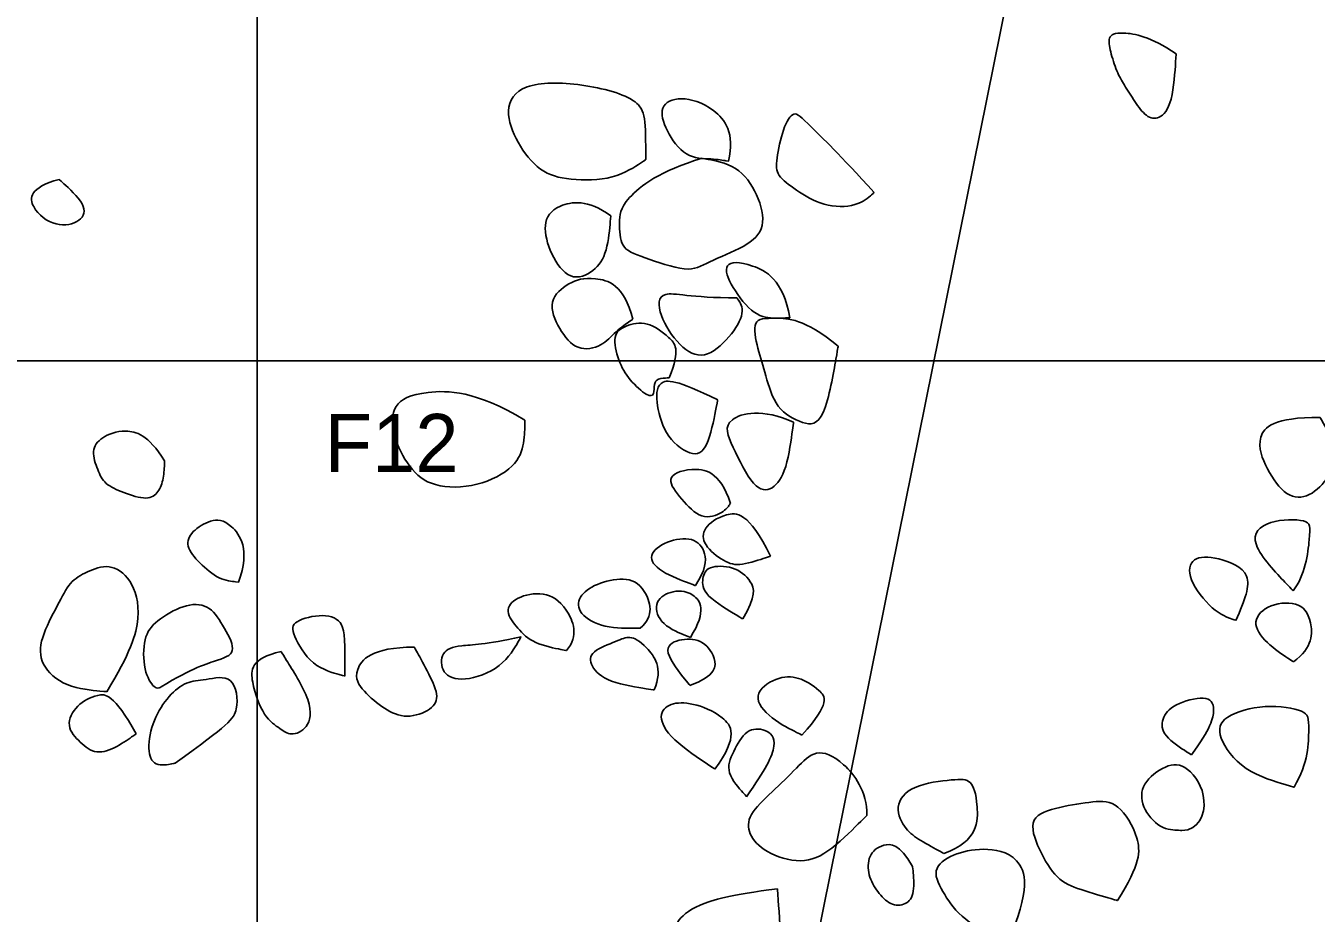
# Model space of a CAD drawing. Extents: x -0.1 to 21.1, y -1.4 to 23.5.
# Drawn here: x 14.801 to 15.911, y 7.524 to 8.288 of the extents above; entities that cross this region are included whole.
import ezdxf

# ---------------------------------------------------------------- set-up
doc = ezdxf.new("R2010")
doc.units = 0
for name, color, linetype in [('Limestone Cobbles', 7, 'Continuous'), ('Quadrat IDs', 7, 'Continuous'), ('Quadrat Outlines', 7, 'Continuous'), ('Structure Outlines', 7, 'Continuous')]:
    doc.layers.add(name, color=color, linetype=linetype)

msp = doc.modelspace()

# ---------------------------------------------------------------- linework, layer by layer
at = {"layer": 'Limestone Cobbles'}
for points in [[(15.7908, 8.2644), (15.7687, 8.2794), (15.7402, 8.2844), (15.7318, 8.279), (15.7338, 8.2673), (15.7397, 8.2482), (15.7458, 8.2382), (15.7551, 8.223), (15.765, 8.2096), (15.7762, 8.2072), (15.7878, 8.2203), (15.7908, 8.2644), (15.7908, 8.2644), (15.7908, 8.2644)], [(15.3344, 8.1733), (15.3344, 8.2075), (15.3344, 8.2249), (15.2791, 8.2399), (15.2256, 8.2399), (15.2124, 8.2159), (15.2232, 8.1878), (15.2429, 8.162), (15.2678, 8.1554), (15.3077, 8.1554), (15.3344, 8.1733), (15.3344, 8.1733), (15.3344, 8.1733)], [(15.4057, 8.1719), (15.4114, 8.1962), (15.3935, 8.2197), (15.363, 8.2286), (15.3452, 8.2197), (15.3513, 8.1986), (15.3682, 8.1742), (15.3921, 8.1742), (15.4057, 8.1719), (15.4057, 8.1719), (15.4057, 8.1719)], [(15.531, 8.1451), (15.501, 8.178), (15.4709, 8.2066), (15.462, 8.2169), (15.4522, 8.2009), (15.4465, 8.1719), (15.4465, 8.1597), (15.463, 8.1475), (15.4869, 8.1324), (15.5169, 8.1324), (15.531, 8.1451), (15.531, 8.1451), (15.531, 8.1451)], [(15.3831, 8.1744), (15.3466, 8.1639), (15.3119, 8.1367), (15.3119, 8.1198), (15.3119, 8.0968), (15.3297, 8.0902), (15.3724, 8.0752), (15.386, 8.0846), (15.4212, 8.0982), (15.4386, 8.1142), (15.4315, 8.1437), (15.4137, 8.169), (15.3831, 8.1744), (15.3831, 8.1744), (15.3831, 8.1744)], [(14.8296, 8.1563), (14.804, 8.1491), (14.804, 8.1311), (14.8272, 8.1143), (14.8496, 8.1195), (14.8544, 8.1339), (14.8296, 8.1563), (14.8296, 8.1563), (14.8296, 8.1563)], [(15.3044, 8.1249), (15.2847, 8.1395), (15.2556, 8.1348), (15.2453, 8.1184), (15.2519, 8.0916), (15.2692, 8.0677), (15.2908, 8.0766), (15.3016, 8.093), (15.3044, 8.1249), (15.3044, 8.1249), (15.3044, 8.1249)], [(15.4585, 8.0371), (15.4526, 8.0701), (15.4226, 8.0855), (15.3996, 8.0855), (15.4076, 8.064), (15.4281, 8.0377), (15.447, 8.0366), (15.4585, 8.0371), (15.4585, 8.0371), (15.4585, 8.0371)], [(15.3232, 8.0358), (15.3161, 8.0658), (15.2872, 8.0736), (15.2683, 8.068), (15.2495, 8.0522), (15.2594, 8.0269), (15.2753, 8.0077), (15.2974, 8.0124), (15.3081, 8.0255), (15.3232, 8.0358), (15.3232, 8.0358), (15.3232, 8.0358)], [(15.4128, 8.0543), (15.3724, 8.0543), (15.3447, 8.0635), (15.3447, 8.04), (15.3635, 8.0114), (15.3846, 8), (15.4076, 8.0203), (15.4207, 8.0426), (15.4128, 8.0543), (15.4128, 8.0543), (15.4128, 8.0543)], [(15.3547, 7.9854), (15.3646, 8.0104), (15.3547, 8.0203), (15.3358, 8.0349), (15.3161, 8.0305), (15.3055, 8.0227), (15.3105, 8), (15.3199, 7.9833), (15.3368, 7.9687), (15.3419, 7.9704), (15.3415, 7.9808), (15.3442, 7.9848), (15.3547, 7.9854), (15.3547, 7.9854), (15.3547, 7.9854)], [(15.5, 8.0128), (15.4705, 8.0367), (15.4423, 8.0367), (15.4254, 8.0367), (15.4306, 8.01), (15.4376, 7.9884), (15.4456, 7.9584), (15.4705, 7.9448), (15.4883, 7.9448), (15.5, 8.0128), (15.5, 8.0128), (15.5, 8.0128)], [(15.3963, 7.9664), (15.3607, 7.9842), (15.3433, 7.9842), (15.3433, 7.9626), (15.3513, 7.9335), (15.3771, 7.9152), (15.3888, 7.927), (15.3963, 7.9664), (15.3963, 7.9664), (15.3963, 7.9664)], [(15.2303, 7.949), (15.1881, 7.9747), (15.1389, 7.9747), (15.1158, 7.9634), (15.1158, 7.9364), (15.1306, 7.9072), (15.1502, 7.8907), (15.1902, 7.8907), (15.2238, 7.909), (15.2303, 7.9294), (15.2303, 7.949), (15.2303, 7.949), (15.2303, 7.949)], [(15.4616, 7.9473), (15.4348, 7.9593), (15.3981, 7.951), (15.4081, 7.9284), (15.4278, 7.888), (15.4437, 7.888), (15.4559, 7.9049), (15.4616, 7.9473), (15.4616, 7.9473), (15.4616, 7.9473)], [(15.9147, 7.9514), (15.8746, 7.9514), (15.8576, 7.9348), (15.8682, 7.9065), (15.8856, 7.8818), (15.9058, 7.8818), (15.9232, 7.9004), (15.9317, 7.9202), (15.9147, 7.9514), (15.9147, 7.9514), (15.9147, 7.9514)], [(14.9205, 7.914), (14.9061, 7.9367), (14.8853, 7.9421), (14.8653, 7.9345), (14.857, 7.9229), (14.8629, 7.9056), (14.8686, 7.8937), (14.8843, 7.8867), (14.9064, 7.8794), (14.9156, 7.887), (14.9197, 7.8983), (14.9205, 7.914), (14.9205, 7.914), (14.9205, 7.914)], [(15.4073, 7.8773), (15.3984, 7.9056), (15.3704, 7.9089), (15.3503, 7.8994), (15.3651, 7.8811), (15.3822, 7.8623), (15.402, 7.8693), (15.4073, 7.8773), (15.4073, 7.8773), (15.4073, 7.8773)], [(14.9841, 7.8096), (14.9943, 7.8378), (14.9763, 7.8636), (14.9602, 7.8636), (14.9432, 7.8534), (14.9379, 7.8407), (14.95, 7.8261), (14.9675, 7.8111), (14.9841, 7.8096), (14.9841, 7.8096), (14.9841, 7.8096)], [(15.4418, 7.8319), (15.4229, 7.8705), (15.4017, 7.8691), (15.3831, 7.8564), (15.3831, 7.8416), (15.4023, 7.8263), (15.4155, 7.823), (15.4418, 7.8319), (15.4418, 7.8319), (15.4418, 7.8319)], [(15.8914, 7.8021), (15.9019, 7.8151), (15.9064, 7.8541), (15.9064, 7.8638), (15.8694, 7.8638), (15.8495, 7.8459), (15.8914, 7.8021), (15.8914, 7.8021), (15.8914, 7.8021)], [(15.3772, 7.8065), (15.386, 7.8204), (15.3874, 7.8353), (15.3757, 7.849), (15.3518, 7.8454), (15.3353, 7.8328), (15.345, 7.8186), (15.3772, 7.8065), (15.3772, 7.8065), (15.3772, 7.8065)], [(15.8422, 7.7765), (15.8499, 7.7944), (15.8593, 7.8183), (15.8256, 7.8317), (15.8036, 7.8317), (15.7996, 7.8134), (15.8223, 7.7838), (15.8422, 7.7765), (15.8422, 7.7765), (15.8422, 7.7765)], [(14.8707, 7.7152), (14.8907, 7.7478), (14.9018, 7.7814), (14.8921, 7.8135), (14.8726, 7.8261), (14.8532, 7.8184), (14.8386, 7.8101), (14.8293, 7.7911), (14.8128, 7.7605), (14.8128, 7.7386), (14.8342, 7.7186), (14.8707, 7.7152), (14.8707, 7.7152), (14.8707, 7.7152)], [(15.4179, 7.7779), (15.4297, 7.7973), (15.4262, 7.8112), (15.4101, 7.8238), (15.387, 7.8235), (15.383, 7.8134), (15.383, 7.7985), (15.4179, 7.7779), (15.4179, 7.7779), (15.4179, 7.7779)], [(15.3297, 7.77), (15.3424, 7.7798), (15.3341, 7.807), (15.3161, 7.8143), (15.2913, 7.8085), (15.2757, 7.7973), (15.2757, 7.7822), (15.2981, 7.7695), (15.3297, 7.77), (15.3297, 7.77), (15.3297, 7.77)], [(15.2662, 7.7506), (15.2773, 7.7632), (15.2666, 7.79), (15.2472, 7.8021), (15.2219, 7.7968), (15.2126, 7.7846), (15.2243, 7.7695), (15.237, 7.7564), (15.2662, 7.7506), (15.2662, 7.7506), (15.2662, 7.7506)], [(15.3728, 7.7619), (15.3875, 7.7854), (15.3753, 7.8025), (15.3549, 7.8025), (15.3403, 7.7918), (15.3471, 7.7723), (15.3728, 7.7619), (15.3728, 7.7619), (15.3728, 7.7619)], [(14.9176, 7.7194), (14.9443, 7.736), (14.9701, 7.7428), (14.9833, 7.7496), (14.9701, 7.7734), (14.9585, 7.7909), (14.937, 7.7909), (14.9122, 7.7759), (14.902, 7.7627), (14.902, 7.7326), (14.9122, 7.7165), (14.9176, 7.7194), (14.9176, 7.7194), (14.9176, 7.7194)], [(15.8918, 7.7408), (15.9084, 7.7533), (15.9084, 7.7781), (15.8962, 7.794), (15.867, 7.7899), (15.8548, 7.7736), (15.8706, 7.7546), (15.8918, 7.7408), (15.8918, 7.7408), (15.8918, 7.7408)], [(15.0756, 7.7287), (15.0756, 7.7583), (15.0756, 7.7759), (15.058, 7.7832), (15.0298, 7.7759), (15.0298, 7.7661), (15.0464, 7.7364), (15.0756, 7.7287), (15.0756, 7.7287), (15.0756, 7.7287)], [(15.2271, 7.7624), (15.1964, 7.7556), (15.1726, 7.7556), (15.158, 7.7502), (15.158, 7.7303), (15.1765, 7.723), (15.2115, 7.7351), (15.2271, 7.7624), (15.2271, 7.7624), (15.2271, 7.7624)], [(15.3416, 7.7167), (15.3499, 7.7356), (15.3333, 7.757), (15.3202, 7.7639), (15.3109, 7.759), (15.2861, 7.7502), (15.2861, 7.7376), (15.3007, 7.723), (15.3416, 7.7167), (15.3416, 7.7167), (15.3416, 7.7167)], [(15.3724, 7.7206), (15.3953, 7.7288), (15.3953, 7.7454), (15.3826, 7.7609), (15.3622, 7.7609), (15.3471, 7.7522), (15.3724, 7.7206), (15.3724, 7.7206), (15.3724, 7.7206)], [(15.0206, 7.7497), (14.9943, 7.7439), (14.9943, 7.7235), (15.006, 7.6923), (15.0206, 7.6831), (15.0284, 7.6768), (15.0439, 7.6826), (15.0493, 7.7045), (15.0206, 7.7497), (15.0206, 7.7497), (15.0206, 7.7497)], [(15.1353, 7.7536), (15.0983, 7.7536), (15.0803, 7.7313), (15.091, 7.7157), (15.1095, 7.6996), (15.1284, 7.6914), (15.1513, 7.6996), (15.1572, 7.7118), (15.1464, 7.7332), (15.1353, 7.7536), (15.1353, 7.7536), (15.1353, 7.7536)], [(14.9296, 7.6536), (14.9753, 7.6866), (14.9855, 7.6974), (14.9807, 7.7314), (14.9544, 7.7246), (14.9393, 7.7246), (14.9242, 7.7124), (14.9101, 7.6915), (14.9052, 7.6643), (14.9111, 7.6502), (14.9296, 7.6536), (14.9296, 7.6536), (14.9296, 7.6536)], [(15.4688, 7.6779), (15.4941, 7.7056), (15.4838, 7.7173), (15.4663, 7.7285), (15.4469, 7.7285), (15.4245, 7.7124), (15.4415, 7.6915), (15.4688, 7.6779), (15.4688, 7.6779), (15.4688, 7.6779)], [(14.896, 7.679), (14.8765, 7.7136), (14.8624, 7.7136), (14.8444, 7.7043), (14.8347, 7.6854), (14.8478, 7.6712), (14.8615, 7.6605), (14.8795, 7.6673), (14.896, 7.679), (14.896, 7.679), (14.896, 7.679)], [(15.394, 7.6485), (15.4149, 7.6772), (15.4013, 7.6957), (15.374, 7.706), (15.355, 7.706), (15.3443, 7.6952), (15.3546, 7.6748), (15.394, 7.6485), (15.394, 7.6485), (15.394, 7.6485)], [(15.804, 7.6608), (15.8203, 7.6831), (15.8256, 7.7022), (15.8179, 7.7127), (15.7874, 7.7046), (15.7781, 7.692), (15.7781, 7.6774), (15.804, 7.6608), (15.804, 7.6608), (15.804, 7.6608)], [(15.8922, 7.6331), (15.9048, 7.6538), (15.9048, 7.6896), (15.9048, 7.6989), (15.8674, 7.7054), (15.8296, 7.6941), (15.8252, 7.6778), (15.8471, 7.6461), (15.8922, 7.6331), (15.8922, 7.6331), (15.8922, 7.6331)], [(15.4212, 7.6248), (15.4373, 7.6477), (15.4499, 7.6725), (15.4378, 7.6837), (15.4207, 7.6837), (15.4095, 7.6633), (15.4022, 7.6458), (15.4212, 7.6248), (15.4212, 7.6248), (15.4212, 7.6248)], [(15.5247, 7.6088), (15.5247, 7.6298), (15.5032, 7.658), (15.4799, 7.6663), (15.4653, 7.6502), (15.4429, 7.6288), (15.422, 7.6088), (15.422, 7.5928), (15.4361, 7.5767), (15.4687, 7.566), (15.4935, 7.5772), (15.5247, 7.6088), (15.5247, 7.6088), (15.5247, 7.6088)], [(15.7958, 7.5958), (15.8104, 7.5958), (15.8207, 7.6235), (15.8002, 7.6532), (15.7822, 7.6532), (15.7603, 7.6362), (15.7603, 7.6162), (15.7769, 7.5963), (15.7958, 7.5958), (15.7958, 7.5958), (15.7958, 7.5958)], [(15.5909, 7.5758), (15.6205, 7.5865), (15.6205, 7.622), (15.6147, 7.64), (15.6016, 7.64), (15.5621, 7.6352), (15.5475, 7.6162), (15.5583, 7.5953), (15.5694, 7.588), (15.5909, 7.5758), (15.5909, 7.5758), (15.5909, 7.5758)], [(15.7402, 7.5354), (15.7602, 7.5666), (15.7602, 7.5895), (15.7407, 7.6211), (15.7208, 7.6211), (15.6901, 7.6162), (15.6624, 7.6079), (15.6721, 7.5792), (15.6882, 7.5525), (15.7066, 7.5452), (15.7402, 7.5354), (15.7402, 7.5354), (15.7402, 7.5354)], [(15.564, 7.5647), (15.5526, 7.5846), (15.5375, 7.5846), (15.5254, 7.5746), (15.5254, 7.5569), (15.5336, 7.5426), (15.5447, 7.531), (15.5587, 7.531), (15.5662, 7.5413), (15.564, 7.5647), (15.564, 7.5647), (15.564, 7.5647)], [(15.6454, 7.4975), (15.6663, 7.5457), (15.6565, 7.5764), (15.6239, 7.5812), (15.5982, 7.5759), (15.5792, 7.5622), (15.5913, 7.5404), (15.6055, 7.5194), (15.6454, 7.4975), (15.6454, 7.4975), (15.6454, 7.4975)], [(15.4477, 7.5456), (15.4074, 7.5402), (15.3762, 7.532), (15.3592, 7.5164), (15.3592, 7.5047), (15.3713, 7.4818), (15.384, 7.4745), (15.4044, 7.4634), (15.4293, 7.4565), (15.4453, 7.4658), (15.4521, 7.4843), (15.4477, 7.5456), (15.4477, 7.5456), (15.4477, 7.5456)]]:
    msp.add_open_spline(points, degree=3, dxfattribs=at)
at = {"layer": 'Quadrat Outlines'}
for p, q in [((15, 16), (15, 0)), ((18, 8), (11, 8))]:
    msp.add_line(p, q, dxfattribs=at)
at = {"layer": 'Structure Outlines'}
msp.add_line((15.6803, 8.4853), (14.6055, 3.16), dxfattribs=at)

# ---------------------------------------------------------------- texts
at = {"layer": 'Quadrat IDs'}
msp.add_text('F12', height=0.05, dxfattribs=at).set_placement((15.0581, 7.9043))

doc.saveas('drawing.dxf')
